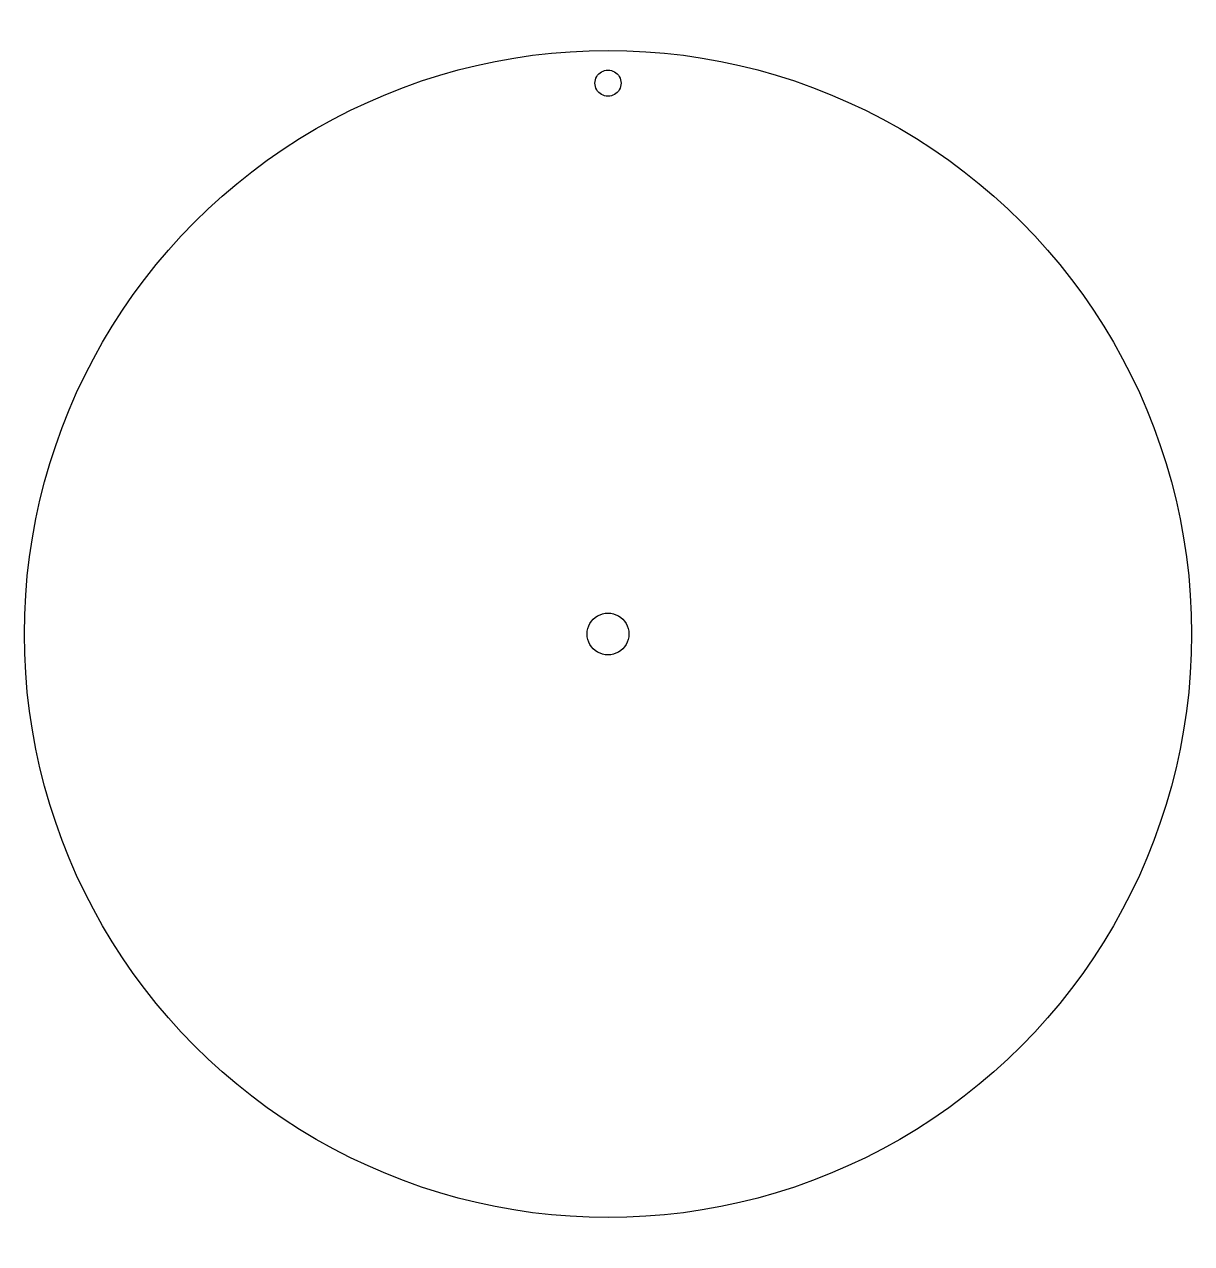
# Model space of a CAD drawing. Extents: x 0 to 220, y -5 to 225.
import ezdxf

# ---------------------------------------------------------------- set-up
doc = ezdxf.new("R2010")
doc.units = 0
doc.layers.add('Layer_1', color=7, linetype='CONTINUOUS')

msp = doc.modelspace()

# ---------------------------------------------------------------- linework, layer by layer
at = {"layer": 'Layer_1', "color": 7}
for points in [[(112.45391, 213.499997)], [(113.926342, 110.000078)], [(219.652185, 110.000078)]]:
    msp.add_lwpolyline(points, close=True, dxfattribs=at)
for points in [[(55.17405, 204.961565), (89.100525, 224.549022), (130.899666, 224.549022), (164.82614, 204.961565)], [(107.546101, 213.499997), (107.546101, 214.376693), (108.013812, 215.186793), (108.773053, 215.625141)], [(108.773053, 215.625141), (109.532294, 216.063488), (110.467717, 216.063488), (111.226958, 215.625141)], [(111.226958, 215.625141), (111.986198, 215.186793), (112.45391, 214.376693), (112.45391, 213.499997)], [(108.773053, 211.374853), (108.013812, 211.813201), (107.546101, 212.623301), (107.546101, 213.499997)], [(112.45391, 213.499997), (112.45391, 212.623301), (111.986198, 211.813201), (111.226958, 211.374853)], [(111.226958, 211.374853), (110.467717, 210.936506), (109.532294, 210.936506), (108.773053, 211.374853)], [(0.348005, 110.000078), (0.348005, 149.174993), (21.247576, 185.374107), (55.17405, 204.961565)], [(164.82614, 204.961565), (198.752615, 185.374107), (219.652185, 149.174993), (219.652185, 110.000078)], [(106.073848, 110.000078), (106.073848, 111.402791), (106.822187, 112.698951), (108.036972, 113.400308)], [(108.036972, 113.400308), (109.251757, 114.101664), (110.748434, 114.101664), (111.963219, 113.400308)], [(111.963219, 113.400308), (113.178004, 112.698951), (113.926342, 111.402791), (113.926342, 110.000078)], [(55.17405, 15.038591), (21.247576, 34.626049), (0.348005, 70.825163), (0.348005, 110.000078)], [(108.036972, 106.599848), (106.822187, 107.301205), (106.073848, 108.597365), (106.073848, 110.000078)], [(113.926342, 110.000078), (113.926342, 108.597365), (113.178004, 107.301205), (111.963219, 106.599848)], [(219.652185, 110.000078), (219.652185, 70.825163), (198.752615, 34.626049), (164.82614, 15.038591)], [(111.963219, 106.599848), (110.748434, 105.898492), (109.251757, 105.898492), (108.036972, 106.599848)], [(164.82614, 15.038591), (130.899666, -4.548866), (89.100525, -4.548866), (55.17405, 15.038591)]]:
    msp.add_open_spline(points, degree=3, dxfattribs=at)

doc.saveas('drawing.dxf')
